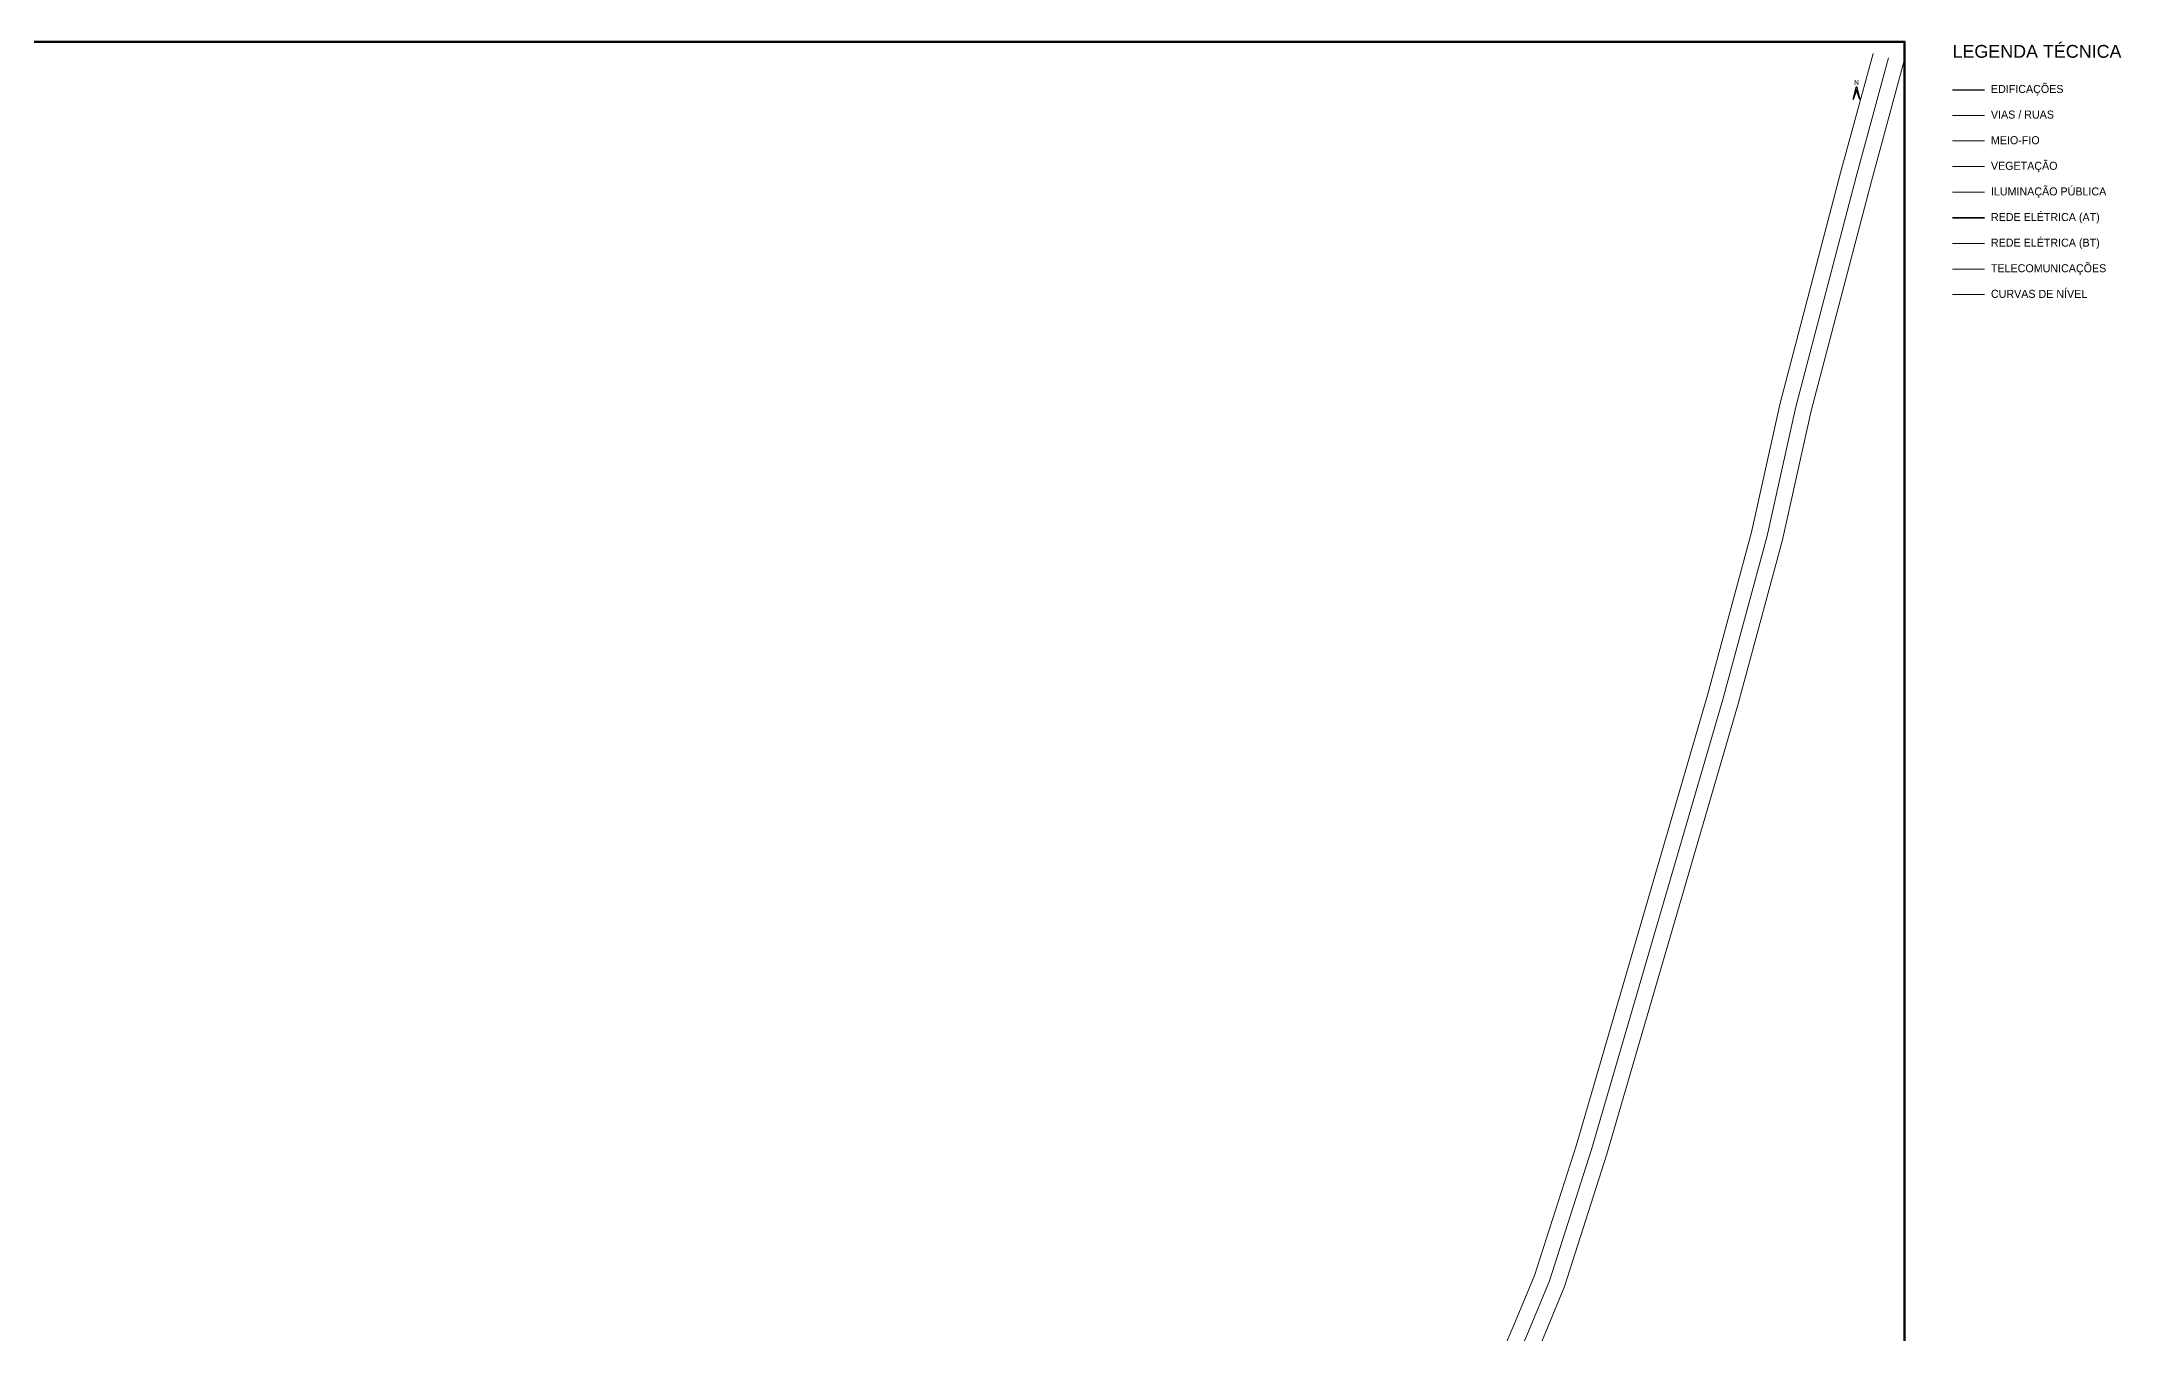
# Model space of a CAD drawing. Header units: metres. Extents: x 212809 to 214582, y 7522455 to 7524839.
# Drawn here: x 213932 to 214582, y 7524436 to 7524839 of the extents above; entities that cross this region are included whole.
import ezdxf
from ezdxf.enums import TextEntityAlignment as Align

# ---------------------------------------------------------------- set-up
doc = ezdxf.new("R2010")
doc.units = ezdxf.units.M
for name, color, linetype, lineweight in [('EDIFICACAO', 7, 'Continuous', 30), ('INFRA_POWER_HV', 1, 'Continuous', 35), ('INFRA_POWER_LV', 30, 'Continuous', 20), ('INFRA_TELECOM', 94, 'Continuous', 15), ('MOBILIARIO_URBANO', 40, 'Continuous', 15), ('QUADRO', 7, 'Continuous', 50), ('TOPOGRAFIA_CURVAS', 252, 'Continuous', 9), ('VEGETACAO', 3, 'Continuous', 13), ('VIAS', 8, 'Continuous', 15), ('VIAS_MEIO_FIO', 251, 'Continuous', 9)]:
    doc.layers.add(name, color=color, linetype=linetype, lineweight=lineweight)
doc.styles.add('PRO_STYLE', font='arial.ttf')

# ---------------------------------------------------------------- blocks, each defined once
blk = doc.blocks.new('NORTE')
at = {"color": 7}
blk.add_lwpolyline([(0, 0), (-1, -3), (0, 1), (1, -3)], close=True, dxfattribs=at)
blk.add_text('N', height=1.5, dxfattribs=at).set_placement((0, 1.5), align=Align.CENTER)

msp = doc.modelspace()

# ---------------------------------------------------------------- linework, layer by layer
at = {"layer": 'EDIFICACAO', "color": 5}
msp.add_line((214529, 7524824), (214539, 7524824), dxfattribs=at)
at = {"layer": 'INFRA_POWER_HV', "color": 1}
msp.add_line((214529, 7524784), (214539, 7524784), dxfattribs=at)
at = {"layer": 'INFRA_POWER_LV', "color": 30}
msp.add_line((214529, 7524776), (214539, 7524776), dxfattribs=at)
at = {"layer": 'INFRA_TELECOM', "color": 90}
msp.add_line((214529, 7524768), (214539, 7524768), dxfattribs=at)
at = {"layer": 'MOBILIARIO_URBANO', "color": 2}
msp.add_line((214529, 7524792), (214539, 7524792), dxfattribs=at)
at = {"layer": 'QUADRO', "color": 7}
msp.add_lwpolyline([(212814.12, 7522457.86), (214514, 7522457.86), (214514, 7524839), (212814.12, 7524839)], close=True, dxfattribs=at)
at = {"layer": 'TOPOGRAFIA_CURVAS', "color": 8}
msp.add_line((214529, 7524760), (214539, 7524760), dxfattribs=at)
at = {"layer": 'VEGETACAO', "color": 3}
msp.add_line((214529, 7524800), (214539, 7524800), dxfattribs=at)
at = {"layer": 'VIAS', "color": 1}
msp.add_line((214529, 7524816), (214539, 7524816), dxfattribs=at)
at = {"layer": 'VIAS'}
msp.add_lwpolyline([(214509, 7524834), (214498.86, 7524796.77), (214480, 7524724.94), (214471.06, 7524684.64), (214457.2, 7524633.5), (214416.24, 7524493.01), (214403.04, 7524451.95), (214396.56, 7524436.16), (214376.28, 7524389.06), (214338.98, 7524308.51), (214332.73, 7524295.24), (214304.2, 7524234.62), (214279.12, 7524173.21), (214258.69, 7524116.26), (214249.5, 7524089.56), (214231.58, 7524024.92), (214221.36, 7523981.1), (214215.17, 7523954.27), (214209.39, 7523926.09), (214201.65, 7523893.81), (214196.22, 7523866.87), (214186.89, 7523811.88)], dxfattribs=at)
at = {"layer": 'VIAS_MEIO_FIO', "color": 9}
msp.add_line((214529, 7524808), (214539, 7524808), dxfattribs=at)
at = {"layer": 'VIAS_MEIO_FIO', "color": 251}
for points in [[(214504.17, 7524835.31), (214494.03, 7524798.06), (214475.14, 7524726.12), (214466.21, 7524685.83), (214452.39, 7524634.86), (214411.46, 7524494.48), (214398.34, 7524453.67), (214391.95, 7524438.1), (214371.71, 7524391.1), (214334.45, 7524310.63), (214328.21, 7524297.37), (214299.62, 7524236.63), (214274.45, 7524175.01), (214253.97, 7524117.92), (214244.72, 7524091.05), (214226.74, 7524026.16), (214216.49, 7523982.23), (214210.28, 7523955.34), (214204.51, 7523927.18), (214196.77, 7523894.89), (214191.31, 7523867.78), (214181.96, 7523812.73)], [(214513.82, 7524832.69), (214503.69, 7524795.48), (214484.86, 7524723.76), (214475.92, 7524683.44), (214462.02, 7524632.15), (214421.02, 7524491.55), (214407.74, 7524450.24), (214401.17, 7524434.23), (214380.84, 7524387.02), (214343.51, 7524306.4), (214337.26, 7524293.11), (214308.78, 7524232.61), (214283.79, 7524171.42), (214263.4, 7524114.61), (214254.28, 7524088.08), (214236.43, 7524023.69), (214226.23, 7523979.97), (214220.05, 7523953.21), (214214.27, 7523925.01), (214206.54, 7523892.74), (214201.14, 7523865.96), (214191.82, 7523811.02)]]:
    msp.add_lwpolyline(points, dxfattribs=at)

# ---------------------------------------------------------------- block references
msp.add_blockref('NORTE', (214499, 7524824))

# ---------------------------------------------------------------- texts
at = {"layer": 'QUADRO', "style": 'PRO_STYLE'}
msp.add_text('LEGENDA TÉCNICA', height=4, dxfattribs=at).set_placement((214529, 7524834))
at = {"layer": 'QUADRO'}
for s, p in [('EDIFICAÇÕES', (214541, 7524823)), ('VIAS / RUAS', (214541, 7524815)), ('MEIO-FIO', (214541, 7524807)), ('VEGETAÇÃO', (214541, 7524799)), ('ILUMINAÇÃO PÚBLICA', (214541, 7524791)), ('REDE ELÉTRICA (AT)', (214541, 7524783)), ('REDE ELÉTRICA (BT)', (214541, 7524775)), ('TELECOMUNICAÇÕES', (214541, 7524767)), ('CURVAS DE NÍVEL', (214541, 7524759))]:
    msp.add_text(s, height=2.5, dxfattribs=at).set_placement(p)

doc.saveas('drawing.dxf')
